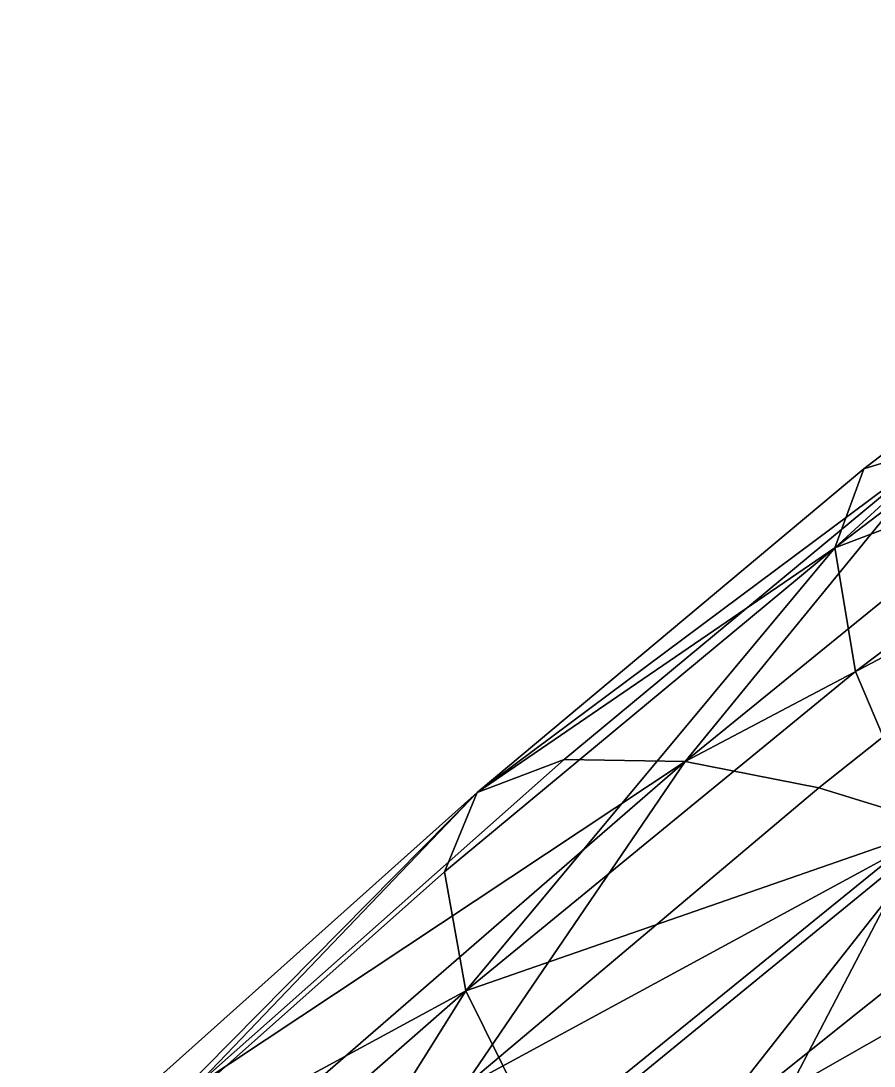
# Model space of a CAD drawing. Header units: millimetres. Extents: x -7995 to 5903, y -544 to 668.
# Drawn here: x -246.8 to -112.7, y 399.5 to 563.7 of the extents above; entities that cross this region are included whole.
import ezdxf

# ---------------------------------------------------------------- set-up
doc = ezdxf.new("R2010")
doc.units = ezdxf.units.MM
doc.layers.get('0').update_dxf_attribs({"true_color": 0x57e1c6})

msp = doc.modelspace()

# ---------------------------------------------------------------- meshes
at = {"color": 121, "true_color": 0xa6e5e5}
mesh = msp.add_polyface(dxfattribs=at)
corners = [(-239.43, 377.35, 729.41), (-180.23, 429.96, 750.82), (-175.09, 442.46, 704.96), (-35.12, 446.1, 888.2), (-50.69, 476.91, 861.37), (-104.89, 436.27, 849.73), (-87.1, 406.72, 878.67), (-60.32, 503.11, 826.69), (-115.6, 461.45, 812.83), (-176.86, 411.27, 794.81), (-59.4, 535.35, 743.19), (-114.29, 493.31, 725.95), (-118.85, 480.91, 770.67), (-63.42, 523.11, 786.51), (-47.66, 538.25, 699.09), (-101.54, 497.26, 681.37), (-31.18, 534.35, 657.35), (-83.74, 494.98, 639.79), (-142.38, 447.31, 619.3), (-161.38, 447.65, 660.28), (-101.67, 437.12, 558.61), (-121.38, 443.21, 584.57), (-64.04, 488.65, 604.11), (-45.59, 480.46, 577.19), (-177.29, 396.12, 564.86), (-219.28, 396.3, 638.36), (-49.51, 403.8, 519.08), (-55.69, 407.2, 537.92), (-4.47, 445.3, 554.19), (-58.8, 409.62, 545.15), (-60.66, 411.89, 544.84), (-7.68, 451.38, 561.98), (-63.05, 414.82, 541.05), (-67.79, 419.23, 537.85), (-14.22, 459.27, 555.21), (-75.43, 424.7, 537.93), (-21.24, 465.42, 555.49), (-86.54, 430.81, 543.95), (-140.66, 387.56, 526.25), (-31.51, 472.6, 561.9), (-10.42, 502.69, 866.74), (-22.04, 549.46, 795.88), (-7.65, 563.7, 710.88)]
mesh.append_faces([[corners[k] for k in face] for face in [(0, 1, 2), (3, 4, 5), (5, 6, 3), (7, 8, 5), (5, 4, 7), (5, 8, 9), (10, 11, 12), (12, 13, 10), (2, 1, 12), (12, 11, 2), (9, 8, 12), (12, 1, 9), (7, 13, 12), (12, 8, 7), (10, 14, 15), (15, 11, 10), (16, 17, 15), (15, 14, 16), (18, 19, 15), (15, 17, 18), (2, 11, 15), (15, 19, 2), (20, 21, 22), (22, 23, 20), (18, 17, 22), (22, 21, 18), (22, 17, 16), (18, 21, 24), (24, 21, 20), (2, 19, 25), (25, 19, 18), (26, 27, 28), (28, 27, 29), (29, 30, 31), (31, 30, 32), (32, 33, 34), (35, 36, 34), (34, 33, 35), (20, 37, 38), (38, 37, 35), (35, 37, 39), (39, 36, 35), (20, 23, 39), (39, 37, 20), (7, 4, 40), (10, 13, 41), (41, 13, 7), (42, 14, 10)]], dxfattribs={"vtx2": -1, "color": 121})
mesh = msp.add_polyface(dxfattribs=at)
corners = [(-176.86, 411.27, 794.81), (-180.23, 429.96, 750.82), (-239.43, 377.35, 729.41), (-235.97, 359.53, 774.91), (-175.09, 442.46, 704.96), (-233.79, 389.89, 682.78), (-144.87, 359.69, 864.99), (-165.05, 387.48, 833.89), (-223.17, 337.28, 815.88), (-104.89, 436.27, 849.73), (-87.1, 406.72, 878.67), (-202.9, 351.68, 523.93), (-224.15, 353.64, 547.34), (-177.29, 396.12, 564.86), (-156.6, 392.21, 540.11), (-246.79, 353.45, 579.36), (-199.31, 397.93, 598.33), (-142.38, 447.31, 619.3), (-101.67, 437.12, 558.61), (-219.28, 396.3, 638.36), (-35.12, 446.1, 888.2), (-62.57, 374.18, 896.95), (-14.2, 412.24, 904.81), (-58.8, 409.62, 545.15), (-55.69, 407.2, 537.92), (-106.21, 368, 521.29), (-110.7, 369.42, 528.14), (-49.51, 403.8, 519.08), (-97.33, 366.68, 503.36), (-160.62, 337.4, 509.34), (-115.67, 374.03, 524.04), (-113.08, 371.3, 527.77), (-63.05, 414.82, 541.05), (-60.66, 411.89, 544.84), (-155.02, 333.29, 513.02), (-120.75, 377.98, 520.81), (-174.35, 344.76, 505.87), (-128.89, 382.65, 520.69), (-75.43, 424.7, 537.93), (-67.79, 419.23, 537.85), (-140.66, 387.56, 526.25), (-186.49, 348.54, 510.95), (-38.46, 398.61, 484.54), (-81.76, 365.08, 470.49), (-23.17, 391.69, 437.05), (-60.91, 362.58, 425.14), (-36.19, 358.55, 369.78)]
mesh.append_faces([[corners[k] for k in face] for face in [(0, 1, 2), (2, 3, 0), (4, 5, 2), (6, 7, 8), (0, 3, 8), (8, 7, 0), (0, 7, 9), (6, 10, 9), (9, 7, 6), (11, 12, 13), (13, 14, 11), (15, 16, 13), (13, 12, 15), (13, 16, 17), (18, 14, 13), (19, 5, 4), (17, 16, 19), (19, 16, 15), (20, 10, 21), (21, 22, 20), (21, 10, 6), (23, 24, 25), (25, 26, 23), (27, 28, 25), (25, 24, 27), (29, 30, 31), (32, 33, 31), (31, 30, 32), (23, 26, 31), (31, 33, 23), (31, 26, 34), (35, 30, 29), (36, 37, 35), (38, 39, 35), (35, 37, 38), (32, 30, 35), (35, 39, 32), (11, 14, 40), (40, 41, 11), (40, 14, 18), (38, 37, 40), (36, 41, 40), (40, 37, 36), (27, 42, 43), (43, 28, 27), (44, 45, 43), (43, 42, 44), (46, 45, 44)]], dxfattribs={"vtx2": -1, "color": 121})

doc.saveas('drawing.dxf')
